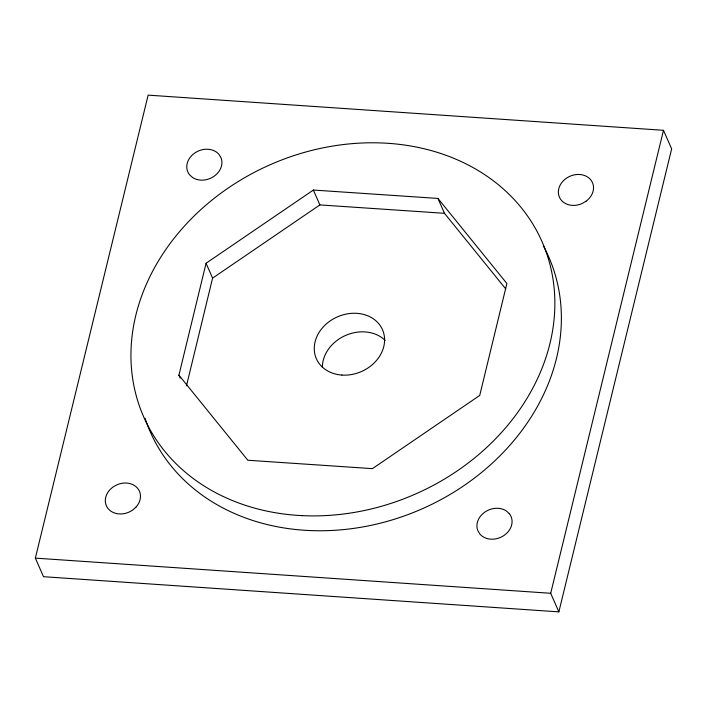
<?xml version="1.0" encoding="UTF-8"?>
<svg xmlns="http://www.w3.org/2000/svg" width="707" height="707" viewBox="0 0 707 707"><rect width="100%" height="100%" fill="white"/><g stroke="black" fill="none" stroke-linecap="round" stroke-linejoin="round"><path stroke-width="1.06" d="M178.924 375.178L206.064 263.26L313.36 190.05L437.96 198.437L506.875 283.507L479.726 395.434L372.43 468.644L247.83 460.248L178.924 375.178L180.223 378.157M186.48 385.783L212.586 278.125L206.064 263.26M35.35 558.123L148.143 95.136L663.493 130.3L671.65 148.877L558.857 611.864L43.507 576.7L35.35 558.123L550.7 593.279L558.857 611.864M550.7 593.279L663.493 130.3M212.586 278.125L319.882 204.915L444.482 213.302L505.814 289.013M437.96 198.437L444.482 213.302M313.36 190.05L319.882 204.915M322.41 367.525A36.101 29.862 -23.7 0 1 345.82 335.339A36.101 29.862 -23.7 0 1 385.191 340.421M543.285 245.753A217.588 179.967 -23.7 0 1 420.559 509.517A217.588 179.967 -23.7 0 1 145.041 418.226M135.894 507.219L132.386 510.233A18.055 14.927 -23.7 0 1 108.091 508.572A18.055 14.927 -23.7 0 1 113.412 486.752L117.565 484.542A18.055 14.927 -23.7 0 1 137.706 488.404A18.055 14.927 -23.7 0 1 135.894 507.219M585.97 201.292L581.888 203.625A18.055 14.927 -23.7 0 1 558.433 190.669A18.055 14.927 -23.7 0 1 584.804 175.601A18.055 14.927 -23.7 0 1 585.97 201.292M192.507 177.466L189.547 174.77A18.055 14.927 -23.7 0 1 194.858 152.942A18.055 14.927 -23.7 0 1 219.152 154.603L221.105 157.988A18.055 14.927 -23.7 0 1 213.841 176.432A18.055 14.927 -23.7 0 1 192.507 177.466M509.296 513.644L506.336 510.949A18.055 14.927 -23.7 0 0 485.002 511.992A18.055 14.927 -23.7 0 0 477.738 530.436L479.691 533.812A18.055 14.927 -23.7 0 0 503.985 535.473A18.055 14.927 -23.7 0 0 509.296 513.644M341.905 375.072A36.101 29.862 -23.7 0 0 382.938 330.805A36.101 29.862 -23.7 0 0 323.426 326.749A36.101 29.862 -23.7 0 0 341.905 375.072M302.304 515.642A217.588 179.967 -23.7 0 0 543.365 244.763A217.588 179.967 -23.7 0 0 183.025 227.636A217.588 179.967 -23.7 0 0 302.304 515.642"/></g></svg>
